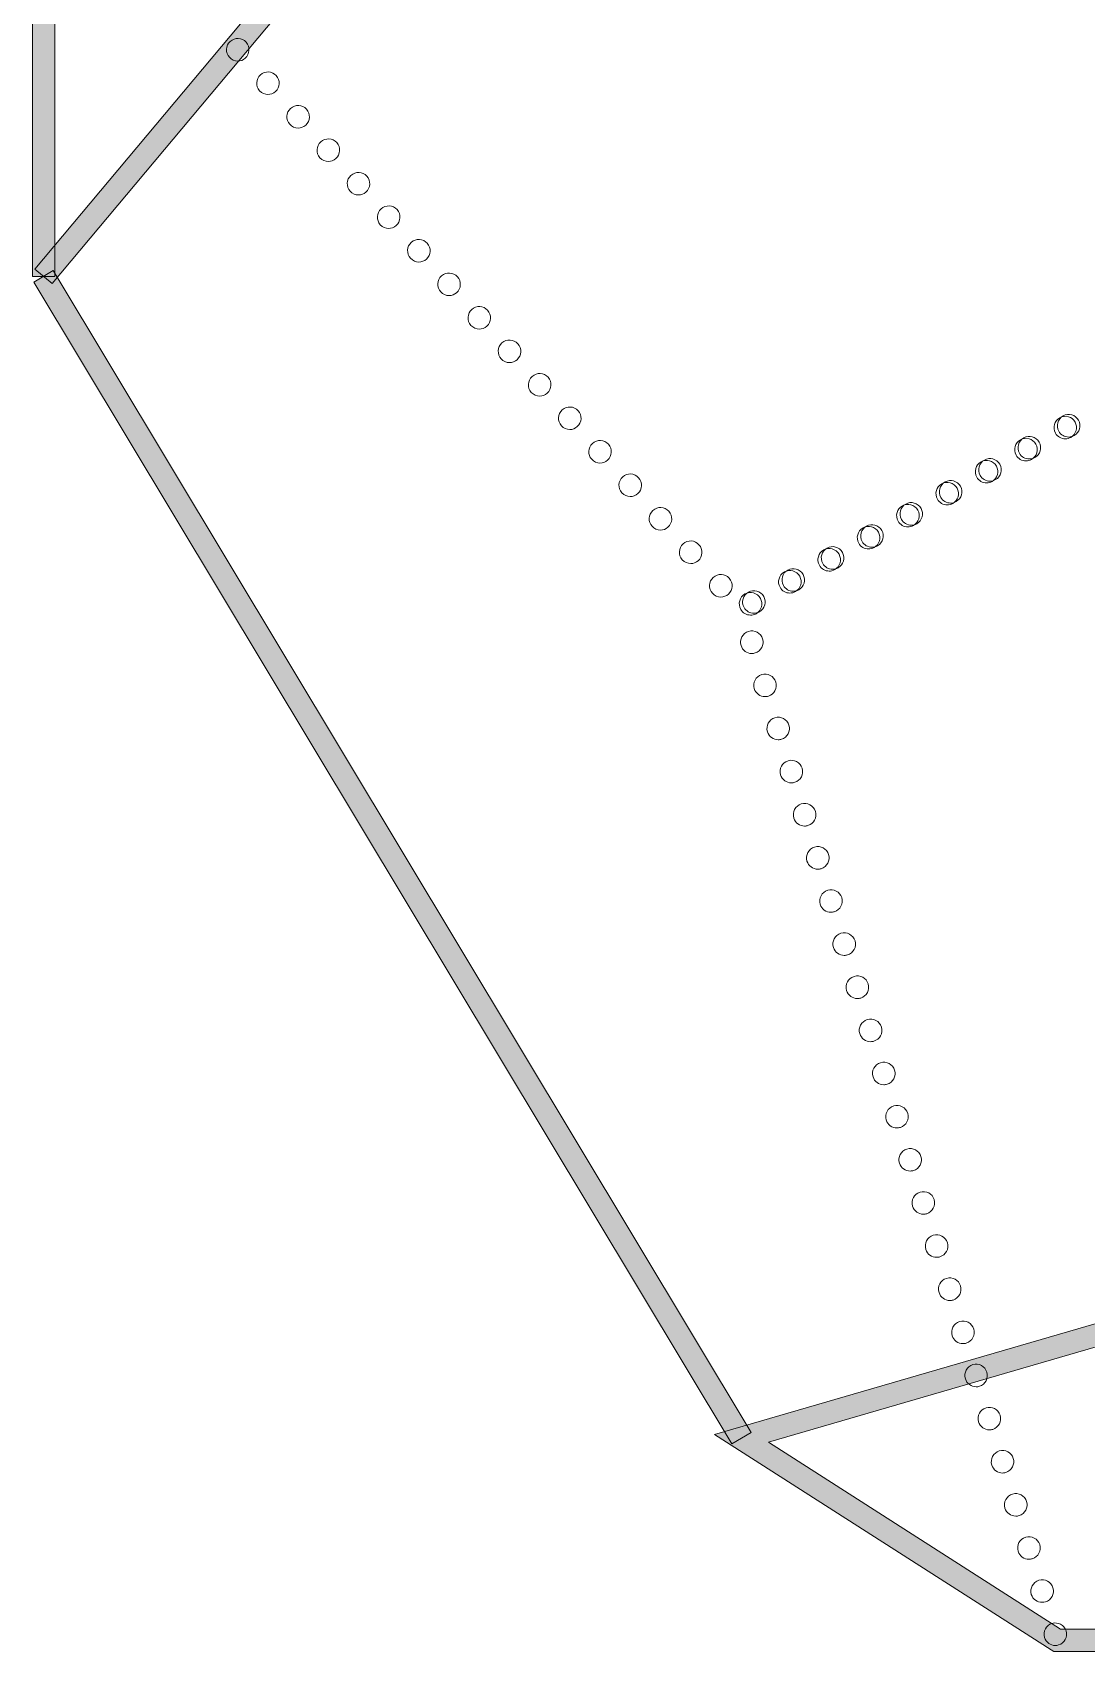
# Model space of a CAD drawing. Header units: inches. Extents: x 5.7 to 95, y 33.3 to 116.3.
# Drawn here: x 5.74 to 33.24, y 33.35 to 75.57 of the extents above; entities that cross this region are included whole.
import ezdxf

# ---------------------------------------------------------------- set-up
doc = ezdxf.new("R2010")
doc.units = ezdxf.units.IN
doc.header["$MEASUREMENT"] = 0
doc.layers.add('Layer 1', color=7, linetype='Continuous')

# ---------------------------------------------------------------- blocks, each defined once
blk = doc.blocks.new('block 4')
at = {"layer": 'Layer 1', "lineweight": 0}
for points in [[(10.883, 74.916), (10.774, 75.037), (10.783, 75.222), (10.903, 75.331), (10.903, 75.331), (10.903, 75.331), (10.903, 75.331), (11.024, 75.44), (11.209, 75.431), (11.32, 75.31), (11.32, 75.31), (11.32, 75.31), (11.32, 75.31), (11.426, 75.189), (11.417, 75.004), (11.296, 74.895), (11.296, 74.895), (11.296, 74.895), (11.296, 74.895), (11.24, 74.842), (11.17, 74.819), (11.099, 74.819), (11.099, 74.819), (11.099, 74.819), (11.099, 74.819), (11.021, 74.819), (10.941, 74.851), (10.883, 74.916)], [(11.671, 74.043), (11.562, 74.164), (11.571, 74.349), (11.692, 74.458), (11.692, 74.458), (11.692, 74.458), (11.692, 74.458), (11.812, 74.567), (11.997, 74.558), (12.106, 74.438), (12.106, 74.438), (12.106, 74.438), (12.106, 74.438), (12.215, 74.317), (12.206, 74.132), (12.086, 74.023), (12.086, 74.023), (12.086, 74.023), (12.086, 74.023), (12.03, 73.97), (11.959, 73.947), (11.889, 73.947), (11.889, 73.947), (11.889, 73.947), (11.889, 73.947), (11.809, 73.946), (11.726, 73.978), (11.671, 74.043)], [(12.458, 73.17), (12.349, 73.291), (12.358, 73.476), (12.479, 73.585), (12.479, 73.585), (12.479, 73.585), (12.479, 73.585), (12.6, 73.694), (12.785, 73.685), (12.894, 73.564), (12.894, 73.564), (12.894, 73.564), (12.894, 73.564), (13.003, 73.444), (12.994, 73.255), (12.873, 73.15), (12.873, 73.15), (12.873, 73.15), (12.873, 73.15), (12.817, 73.097), (12.747, 73.073), (12.676, 73.073), (12.676, 73.073), (12.676, 73.073), (12.676, 73.073), (12.597, 73.073), (12.514, 73.105), (12.458, 73.17)], [(13.243, 72.297), (13.134, 72.418), (13.146, 72.603), (13.267, 72.712), (13.267, 72.712), (13.267, 72.712), (13.267, 72.712), (13.388, 72.821), (13.573, 72.812), (13.682, 72.691), (13.682, 72.691), (13.682, 72.691), (13.682, 72.691), (13.791, 72.57), (13.782, 72.382), (13.661, 72.276), (13.661, 72.276), (13.661, 72.276), (13.661, 72.276), (13.602, 72.223), (13.535, 72.2), (13.464, 72.2), (13.464, 72.2), (13.464, 72.2), (13.464, 72.2), (13.382, 72.2), (13.302, 72.232), (13.243, 72.297)], [(14.032, 71.424), (13.923, 71.544), (13.935, 71.73), (14.052, 71.838), (14.052, 71.838), (14.052, 71.838), (14.052, 71.838), (14.175, 71.947), (14.361, 71.938), (14.469, 71.818), (14.469, 71.818), (14.469, 71.818), (14.469, 71.818), (14.578, 71.697), (14.566, 71.509), (14.445, 71.401), (14.445, 71.401), (14.445, 71.401), (14.445, 71.401), (14.389, 71.351), (14.319, 71.327), (14.251, 71.327), (14.251, 71.327), (14.251, 71.327), (14.251, 71.327), (14.17, 71.326), (14.09, 71.359), (14.032, 71.424)], [(14.819, 70.55), (14.71, 70.671), (14.722, 70.856), (14.84, 70.965), (14.84, 70.965), (14.84, 70.965), (14.84, 70.965), (14.96, 71.074), (15.149, 71.065), (15.257, 70.945), (15.257, 70.945), (15.257, 70.945), (15.257, 70.945), (15.366, 70.824), (15.354, 70.636), (15.233, 70.527), (15.233, 70.527), (15.233, 70.527), (15.233, 70.527), (15.177, 70.477), (15.106, 70.453), (15.036, 70.453), (15.036, 70.453), (15.036, 70.453), (15.036, 70.453), (14.958, 70.453), (14.878, 70.486), (14.819, 70.55)], [(15.607, 69.677), (15.498, 69.798), (15.507, 69.983), (15.628, 70.092), (15.628, 70.092), (15.628, 70.092), (15.628, 70.092), (15.749, 70.201), (15.937, 70.189), (16.043, 70.068), (16.043, 70.068), (16.043, 70.068), (16.043, 70.068), (16.155, 69.947), (16.143, 69.762), (16.022, 69.653), (16.022, 69.653), (16.022, 69.653), (16.022, 69.653), (15.966, 69.603), (15.896, 69.579), (15.825, 69.579), (15.825, 69.579), (15.825, 69.579), (15.825, 69.579), (15.745, 69.58), (15.666, 69.612), (15.607, 69.677)], [(16.395, 68.801), (16.286, 68.921), (16.295, 69.11), (16.415, 69.218), (16.415, 69.218), (16.415, 69.218), (16.415, 69.218), (16.536, 69.327), (16.721, 69.315), (16.83, 69.194), (16.83, 69.194), (16.83, 69.194), (16.83, 69.194), (16.939, 69.073), (16.93, 68.888), (16.809, 68.779), (16.809, 68.779), (16.809, 68.779), (16.809, 68.779), (16.753, 68.729), (16.683, 68.703), (16.612, 68.703), (16.612, 68.703), (16.612, 68.703), (16.612, 68.703), (16.534, 68.704), (16.454, 68.739), (16.395, 68.801)], [(17.183, 67.928), (17.074, 68.049), (17.083, 68.237), (17.204, 68.345), (17.204, 68.345), (17.204, 68.345), (17.204, 68.345), (17.324, 68.451), (17.509, 68.442), (17.618, 68.321), (17.618, 68.321), (17.618, 68.321), (17.618, 68.321), (17.727, 68.201), (17.718, 68.015), (17.598, 67.907), (17.598, 67.907), (17.598, 67.907), (17.598, 67.907), (17.542, 67.857), (17.471, 67.83), (17.401, 67.83), (17.401, 67.83), (17.401, 67.83), (17.401, 67.83), (17.321, 67.831), (17.239, 67.863), (17.183, 67.928)], [(17.971, 67.054), (17.862, 67.175), (17.871, 67.36), (17.992, 67.469), (17.992, 67.469), (17.992, 67.469), (17.992, 67.469), (18.113, 67.578), (18.298, 67.569), (18.407, 67.448), (18.407, 67.448), (18.407, 67.448), (18.407, 67.448), (18.516, 67.327), (18.507, 67.142), (18.386, 67.033), (18.386, 67.033), (18.386, 67.033), (18.386, 67.033), (18.33, 66.983), (18.26, 66.957), (18.189, 66.957), (18.189, 66.957), (18.189, 66.957), (18.189, 66.957), (18.106, 66.957), (18.027, 66.99), (17.971, 67.054)], [(18.756, 66.181), (18.647, 66.302), (18.659, 66.487), (18.78, 66.596), (18.78, 66.596), (18.78, 66.596), (18.78, 66.596), (18.901, 66.705), (19.086, 66.696), (19.195, 66.575), (19.195, 66.575), (19.195, 66.575), (19.195, 66.575), (19.304, 66.454), (19.292, 66.269), (19.171, 66.16), (19.171, 66.16), (19.171, 66.16), (19.171, 66.16), (19.115, 66.11), (19.045, 66.084), (18.977, 66.084), (18.977, 66.084), (18.977, 66.084), (18.977, 66.084), (18.895, 66.084), (18.815, 66.116), (18.756, 66.181)], [(19.544, 65.308), (19.435, 65.429), (19.444, 65.614), (19.564, 65.723), (19.564, 65.723), (19.564, 65.723), (19.564, 65.723), (19.685, 65.832), (19.873, 65.823), (19.981, 65.703), (19.981, 65.703), (19.981, 65.703), (19.981, 65.703), (20.09, 65.582), (20.078, 65.397), (19.957, 65.288), (19.957, 65.288), (19.957, 65.288), (19.957, 65.288), (19.901, 65.238), (19.831, 65.212), (19.76, 65.212), (19.76, 65.212), (19.76, 65.212), (19.76, 65.212), (19.682, 65.211), (19.603, 65.243), (19.544, 65.308)], [(32.516, 65.167), (32.437, 65.308), (32.487, 65.487), (32.628, 65.567), (32.628, 65.567), (32.628, 65.567), (32.628, 65.567), (32.772, 65.646), (32.948, 65.596), (33.031, 65.455), (33.031, 65.455), (33.031, 65.455), (33.031, 65.455), (33.108, 65.311), (33.058, 65.135), (32.916, 65.055), (32.916, 65.055), (32.916, 65.055), (32.916, 65.055), (32.869, 65.029), (32.822, 65.017), (32.772, 65.017), (32.772, 65.017), (32.772, 65.017), (32.772, 65.017), (32.669, 65.017), (32.569, 65.07), (32.516, 65.167)], [(31.49, 64.594), (31.41, 64.735), (31.46, 64.914), (31.602, 64.994), (31.602, 64.994), (31.602, 64.994), (31.602, 64.994), (31.743, 65.073), (31.922, 65.023), (32.002, 64.882), (32.002, 64.882), (32.002, 64.882), (32.002, 64.882), (32.082, 64.738), (32.032, 64.558), (31.89, 64.479), (31.89, 64.479), (31.89, 64.479), (31.89, 64.479), (31.843, 64.455), (31.796, 64.441), (31.746, 64.444), (31.746, 64.444), (31.746, 64.444), (31.746, 64.444), (31.643, 64.444), (31.543, 64.496), (31.49, 64.594)], [(20.332, 64.435), (20.223, 64.556), (20.232, 64.741), (20.353, 64.85), (20.353, 64.85), (20.353, 64.85), (20.353, 64.85), (20.473, 64.959), (20.662, 64.95), (20.77, 64.829), (20.77, 64.829), (20.77, 64.829), (20.77, 64.829), (20.876, 64.708), (20.867, 64.523), (20.746, 64.414), (20.746, 64.414), (20.746, 64.414), (20.746, 64.414), (20.69, 64.361), (20.619, 64.338), (20.549, 64.338), (20.549, 64.338), (20.549, 64.338), (20.549, 64.338), (20.47, 64.338), (20.391, 64.37), (20.332, 64.435)], [(30.464, 64.017), (30.384, 64.158), (30.435, 64.337), (30.576, 64.417), (30.576, 64.417), (30.576, 64.417), (30.576, 64.417), (30.717, 64.496), (30.896, 64.446), (30.976, 64.305), (30.976, 64.305), (30.976, 64.305), (30.976, 64.305), (31.055, 64.164), (31.005, 63.984), (30.864, 63.905), (30.864, 63.905), (30.864, 63.905), (30.864, 63.905), (30.817, 63.879), (30.77, 63.867), (30.72, 63.867), (30.72, 63.867), (30.72, 63.867), (30.72, 63.867), (30.617, 63.867), (30.517, 63.923), (30.464, 64.017)], [(21.12, 63.562), (21.011, 63.683), (21.02, 63.868), (21.141, 63.977), (21.141, 63.977), (21.141, 63.977), (21.141, 63.977), (21.262, 64.086), (21.447, 64.077), (21.556, 63.956), (21.556, 63.956), (21.556, 63.956), (21.556, 63.956), (21.665, 63.835), (21.656, 63.65), (21.535, 63.541), (21.535, 63.541), (21.535, 63.541), (21.535, 63.541), (21.479, 63.488), (21.409, 63.465), (21.338, 63.465), (21.338, 63.465), (21.338, 63.465), (21.338, 63.465), (21.258, 63.465), (21.179, 63.497), (21.12, 63.562)], [(29.438, 63.444), (29.359, 63.585), (29.409, 63.764), (29.55, 63.844), (29.55, 63.844), (29.55, 63.844), (29.55, 63.844), (29.691, 63.923), (29.87, 63.873), (29.95, 63.732), (29.95, 63.732), (29.95, 63.732), (29.95, 63.732), (30.029, 63.588), (29.979, 63.412), (29.838, 63.332), (29.838, 63.332), (29.838, 63.332), (29.838, 63.332), (29.791, 63.306), (29.744, 63.294), (29.694, 63.294), (29.694, 63.294), (29.694, 63.294), (29.694, 63.294), (29.591, 63.294), (29.49, 63.347), (29.438, 63.444)], [(28.411, 62.87), (28.332, 63.011), (28.382, 63.191), (28.523, 63.27), (28.523, 63.27), (28.523, 63.27), (28.523, 63.27), (28.664, 63.35), (28.843, 63.296), (28.923, 63.155), (28.923, 63.155), (28.923, 63.155), (28.923, 63.155), (29.003, 63.014), (28.953, 62.835), (28.811, 62.755), (28.811, 62.755), (28.811, 62.755), (28.811, 62.755), (28.764, 62.731), (28.714, 62.717), (28.667, 62.717), (28.667, 62.717), (28.667, 62.717), (28.667, 62.717), (28.564, 62.718), (28.465, 62.774), (28.411, 62.87)], [(21.908, 62.688), (21.799, 62.808), (21.808, 62.994), (21.928, 63.102), (21.928, 63.102), (21.928, 63.102), (21.928, 63.102), (22.049, 63.211), (22.234, 63.202), (22.343, 63.082), (22.343, 63.082), (22.343, 63.082), (22.343, 63.082), (22.452, 62.961), (22.443, 62.776), (22.322, 62.665), (22.322, 62.665), (22.322, 62.665), (22.322, 62.665), (22.266, 62.615), (22.196, 62.591), (22.125, 62.591), (22.125, 62.591), (22.125, 62.591), (22.125, 62.591), (22.046, 62.591), (21.964, 62.624), (21.908, 62.688)], [(27.386, 62.294), (27.306, 62.435), (27.356, 62.615), (27.498, 62.694), (27.498, 62.694), (27.498, 62.694), (27.498, 62.694), (27.639, 62.774), (27.818, 62.723), (27.898, 62.582), (27.898, 62.582), (27.898, 62.582), (27.898, 62.582), (27.978, 62.441), (27.928, 62.262), (27.786, 62.182), (27.786, 62.182), (27.786, 62.182), (27.786, 62.182), (27.739, 62.156), (27.689, 62.144), (27.642, 62.144), (27.642, 62.144), (27.642, 62.144), (27.642, 62.144), (27.538, 62.144), (27.438, 62.2), (27.386, 62.294)], [(22.696, 61.815), (22.584, 61.936), (22.596, 62.121), (22.717, 62.23), (22.717, 62.23), (22.717, 62.23), (22.717, 62.23), (22.837, 62.339), (23.022, 62.33), (23.131, 62.209), (23.131, 62.209), (23.131, 62.209), (23.131, 62.209), (23.24, 62.089), (23.231, 61.9), (23.111, 61.792), (23.111, 61.792), (23.111, 61.792), (23.111, 61.792), (23.055, 61.742), (22.984, 61.718), (22.914, 61.718), (22.914, 61.718), (22.914, 61.718), (22.914, 61.718), (22.834, 61.718), (22.752, 61.75), (22.696, 61.815)], [(26.359, 61.721), (26.279, 61.862), (26.329, 62.041), (26.471, 62.121), (26.471, 62.121), (26.471, 62.121), (26.471, 62.121), (26.612, 62.201), (26.791, 62.151), (26.871, 62.009), (26.871, 62.009), (26.871, 62.009), (26.871, 62.009), (26.95, 61.865), (26.9, 61.686), (26.759, 61.606), (26.759, 61.606), (26.759, 61.606), (26.759, 61.606), (26.712, 61.582), (26.665, 61.571), (26.615, 61.571), (26.615, 61.571), (26.615, 61.571), (26.615, 61.571), (26.512, 61.571), (26.412, 61.624), (26.359, 61.721)], [(23.481, 60.942), (23.372, 61.063), (23.384, 61.248), (23.505, 61.357), (23.505, 61.357), (23.505, 61.357), (23.505, 61.357), (23.626, 61.466), (23.811, 61.457), (23.92, 61.336), (23.92, 61.336), (23.92, 61.336), (23.92, 61.336), (24.029, 61.213), (24.02, 61.027), (23.899, 60.919), (23.899, 60.919), (23.899, 60.919), (23.899, 60.919), (23.843, 60.869), (23.773, 60.845), (23.702, 60.845), (23.702, 60.845), (23.702, 60.845), (23.702, 60.845), (23.619, 60.845), (23.54, 60.877), (23.481, 60.942)], [(25.333, 61.148), (25.254, 61.289), (25.304, 61.468), (25.445, 61.548), (25.445, 61.548), (25.445, 61.548), (25.445, 61.548), (25.586, 61.628), (25.765, 61.575), (25.845, 61.433), (25.845, 61.433), (25.845, 61.433), (25.845, 61.433), (25.924, 61.292), (25.874, 61.113), (25.733, 61.033), (25.733, 61.033), (25.733, 61.033), (25.733, 61.033), (25.686, 61.01), (25.636, 60.995), (25.589, 60.995), (25.589, 60.995), (25.589, 60.995), (25.589, 60.995), (25.486, 60.995), (25.386, 61.051), (25.333, 61.148)], [(24.307, 60.572), (24.225, 60.713), (24.278, 60.892), (24.419, 60.972), (24.419, 60.972), (24.419, 60.972), (24.419, 60.972), (24.56, 61.052), (24.74, 61.002), (24.819, 60.86), (24.819, 60.86), (24.819, 60.86), (24.819, 60.86), (24.899, 60.719), (24.849, 60.54), (24.707, 60.46), (24.707, 60.46), (24.707, 60.46), (24.707, 60.46), (24.66, 60.434), (24.61, 60.422), (24.563, 60.422), (24.563, 60.422), (24.563, 60.422), (24.563, 60.422), (24.46, 60.422), (24.36, 60.474), (24.307, 60.572)]]:
    blk.add_open_spline(points, degree=3, knots=[0, 0, 0, 0, 1, 1, 1, 2, 2, 2, 3, 3, 3, 4, 4, 4, 5, 5, 5, 6, 6, 6, 7, 7, 7, 8, 8, 8, 9, 9, 9, 9], dxfattribs=at)
blk = doc.blocks.new('block 7')
at = {"layer": 'Layer 1', "lineweight": 0}
for points in [[(32.428, 65.12), (32.349, 65.261), (32.399, 65.44), (32.54, 65.52), (32.54, 65.52), (32.54, 65.52), (32.54, 65.52), (32.684, 65.599), (32.864, 65.549), (32.94, 65.408), (32.94, 65.408), (32.94, 65.408), (32.94, 65.408), (33.019, 65.264), (32.969, 65.087), (32.828, 65.008), (32.828, 65.008), (32.828, 65.008), (32.828, 65.008), (32.784, 64.982), (32.734, 64.97), (32.684, 64.97), (32.684, 64.97), (32.684, 64.97), (32.684, 64.97), (32.581, 64.97), (32.481, 65.023), (32.428, 65.12)], [(31.402, 64.546), (31.323, 64.687), (31.373, 64.866), (31.514, 64.946), (31.514, 64.946), (31.514, 64.946), (31.514, 64.946), (31.658, 65.025), (31.837, 64.975), (31.917, 64.831), (31.917, 64.831), (31.917, 64.831), (31.917, 64.831), (31.994, 64.69), (31.944, 64.51), (31.802, 64.431), (31.802, 64.431), (31.802, 64.431), (31.802, 64.431), (31.758, 64.407), (31.708, 64.393), (31.658, 64.393), (31.658, 64.393), (31.658, 64.393), (31.658, 64.393), (31.555, 64.394), (31.455, 64.449), (31.402, 64.546)], [(30.376, 63.97), (30.296, 64.111), (30.346, 64.294), (30.488, 64.37), (30.488, 64.37), (30.488, 64.37), (30.488, 64.37), (30.632, 64.449), (30.808, 64.399), (30.888, 64.258), (30.888, 64.258), (30.888, 64.258), (30.888, 64.258), (30.968, 64.117), (30.918, 63.938), (30.776, 63.858), (30.776, 63.858), (30.776, 63.858), (30.776, 63.858), (30.732, 63.832), (30.682, 63.82), (30.632, 63.82), (30.632, 63.82), (30.632, 63.82), (30.632, 63.82), (30.528, 63.82), (30.428, 63.873), (30.376, 63.97)], [(29.349, 63.397), (29.269, 63.538), (29.32, 63.718), (29.461, 63.797), (29.461, 63.797), (29.461, 63.797), (29.461, 63.797), (29.605, 63.877), (29.784, 63.823), (29.861, 63.682), (29.861, 63.682), (29.861, 63.682), (29.861, 63.682), (29.94, 63.541), (29.89, 63.362), (29.749, 63.282), (29.749, 63.282), (29.749, 63.282), (29.749, 63.282), (29.702, 63.258), (29.655, 63.247), (29.605, 63.247), (29.605, 63.247), (29.605, 63.247), (29.605, 63.247), (29.502, 63.247), (29.402, 63.3), (29.349, 63.397)], [(28.323, 62.821), (28.244, 62.965), (28.294, 63.142), (28.435, 63.221), (28.435, 63.221), (28.435, 63.221), (28.435, 63.221), (28.576, 63.301), (28.755, 63.25), (28.838, 63.109), (28.838, 63.109), (28.838, 63.109), (28.838, 63.109), (28.914, 62.968), (28.864, 62.789), (28.723, 62.709), (28.723, 62.709), (28.723, 62.709), (28.723, 62.709), (28.679, 62.683), (28.629, 62.671), (28.579, 62.671), (28.579, 62.671), (28.579, 62.671), (28.579, 62.671), (28.476, 62.671), (28.376, 62.727), (28.323, 62.821)], [(27.297, 62.247), (27.218, 62.388), (27.268, 62.567), (27.409, 62.647), (27.409, 62.647), (27.409, 62.647), (27.409, 62.647), (27.553, 62.727), (27.729, 62.677), (27.809, 62.535), (27.809, 62.535), (27.809, 62.535), (27.809, 62.535), (27.889, 62.391), (27.839, 62.212), (27.697, 62.135), (27.697, 62.135), (27.697, 62.135), (27.697, 62.135), (27.65, 62.109), (27.603, 62.097), (27.553, 62.097), (27.553, 62.097), (27.553, 62.097), (27.553, 62.097), (27.45, 62.097), (27.35, 62.15), (27.297, 62.247)], [(26.271, 61.674), (26.191, 61.815), (26.241, 61.994), (26.383, 62.074), (26.383, 62.074), (26.383, 62.074), (26.383, 62.074), (26.524, 62.154), (26.706, 62.101), (26.783, 61.959), (26.783, 61.959), (26.783, 61.959), (26.783, 61.959), (26.863, 61.818), (26.813, 61.639), (26.671, 61.559), (26.671, 61.559), (26.671, 61.559), (26.671, 61.559), (26.624, 61.533), (26.577, 61.521), (26.527, 61.521), (26.527, 61.521), (26.527, 61.521), (26.527, 61.521), (26.424, 61.521), (26.324, 61.577), (26.271, 61.674)], [(25.245, 61.098), (25.165, 61.239), (25.216, 61.418), (25.357, 61.498), (25.357, 61.498), (25.357, 61.498), (25.357, 61.498), (25.501, 61.578), (25.677, 61.528), (25.757, 61.386), (25.757, 61.386), (25.757, 61.386), (25.757, 61.386), (25.836, 61.245), (25.786, 61.066), (25.645, 60.986), (25.645, 60.986), (25.645, 60.986), (25.645, 60.986), (25.601, 60.959), (25.551, 60.948), (25.501, 60.948), (25.501, 60.948), (25.501, 60.948), (25.501, 60.948), (25.398, 60.948), (25.298, 61.001), (25.245, 61.098)], [(24.219, 60.524), (24.14, 60.665), (24.19, 60.844), (24.331, 60.924), (24.331, 60.924), (24.331, 60.924), (24.331, 60.924), (24.472, 61.003), (24.651, 60.953), (24.731, 60.809), (24.731, 60.809), (24.731, 60.809), (24.731, 60.809), (24.81, 60.668), (24.76, 60.489), (24.619, 60.409), (24.619, 60.409), (24.619, 60.409), (24.619, 60.409), (24.572, 60.385), (24.525, 60.374), (24.475, 60.374), (24.475, 60.374), (24.475, 60.374), (24.475, 60.374), (24.372, 60.375), (24.272, 60.427), (24.219, 60.524)], [(24.228, 59.581), (24.181, 59.737), (24.266, 59.901), (24.422, 59.949), (24.422, 59.949), (24.422, 59.949), (24.422, 59.949), (24.578, 59.996), (24.742, 59.911), (24.79, 59.755), (24.79, 59.755), (24.79, 59.755), (24.79, 59.755), (24.837, 59.599), (24.749, 59.435), (24.593, 59.387), (24.593, 59.387), (24.593, 59.387), (24.593, 59.387), (24.566, 59.378), (24.537, 59.372), (24.508, 59.372), (24.508, 59.372), (24.508, 59.372), (24.508, 59.372), (24.381, 59.372), (24.266, 59.454), (24.228, 59.581)], [(24.572, 58.457), (24.525, 58.61), (24.61, 58.775), (24.766, 58.825), (24.766, 58.825), (24.766, 58.825), (24.766, 58.825), (24.922, 58.872), (25.086, 58.784), (25.134, 58.628), (25.134, 58.628), (25.134, 58.628), (25.134, 58.628), (25.181, 58.472), (25.096, 58.308), (24.94, 58.26), (24.94, 58.26), (24.94, 58.26), (24.94, 58.26), (24.911, 58.251), (24.881, 58.248), (24.852, 58.248), (24.852, 58.248), (24.852, 58.248), (24.852, 58.248), (24.728, 58.249), (24.61, 58.331), (24.572, 58.457)], [(24.916, 57.331), (24.869, 57.487), (24.957, 57.651), (25.11, 57.699), (25.11, 57.699), (25.11, 57.699), (25.11, 57.699), (25.266, 57.746), (25.43, 57.661), (25.478, 57.505), (25.478, 57.505), (25.478, 57.505), (25.478, 57.505), (25.525, 57.349), (25.44, 57.185), (25.284, 57.137), (25.284, 57.137), (25.284, 57.137), (25.284, 57.137), (25.255, 57.128), (25.225, 57.122), (25.196, 57.122), (25.196, 57.122), (25.196, 57.122), (25.196, 57.122), (25.072, 57.123), (24.954, 57.205), (24.916, 57.331)], [(25.26, 56.208), (25.213, 56.364), (25.301, 56.526), (25.454, 56.576), (25.454, 56.576), (25.454, 56.576), (25.454, 56.576), (25.61, 56.623), (25.774, 56.535), (25.822, 56.379), (25.822, 56.379), (25.822, 56.379), (25.822, 56.379), (25.869, 56.223), (25.784, 56.061), (25.628, 56.014), (25.628, 56.014), (25.628, 56.014), (25.628, 56.014), (25.598, 56.003), (25.568, 56), (25.539, 56), (25.539, 56), (25.539, 56), (25.539, 56), (25.416, 56), (25.298, 56.082), (25.26, 56.208)], [(25.604, 55.082), (25.557, 55.238), (25.645, 55.402), (25.798, 55.45), (25.798, 55.45), (25.798, 55.45), (25.798, 55.45), (25.954, 55.497), (26.118, 55.412), (26.166, 55.256), (26.166, 55.256), (26.166, 55.256), (26.166, 55.256), (26.216, 55.1), (26.128, 54.936), (25.972, 54.888), (25.972, 54.888), (25.972, 54.888), (25.972, 54.888), (25.943, 54.879), (25.913, 54.873), (25.887, 54.873), (25.887, 54.873), (25.887, 54.873), (25.887, 54.873), (25.76, 54.874), (25.642, 54.956), (25.604, 55.082)], [(25.948, 53.959), (25.901, 54.115), (25.989, 54.279), (26.145, 54.327), (26.145, 54.327), (26.145, 54.327), (26.145, 54.327), (26.301, 54.374), (26.463, 54.286), (26.51, 54.13), (26.51, 54.13), (26.51, 54.13), (26.51, 54.13), (26.56, 53.977), (26.472, 53.812), (26.316, 53.762), (26.316, 53.762), (26.316, 53.762), (26.316, 53.762), (26.287, 53.753), (26.257, 53.75), (26.231, 53.75), (26.231, 53.75), (26.231, 53.75), (26.231, 53.75), (26.104, 53.75), (25.986, 53.833), (25.948, 53.959)], [(26.292, 52.833), (26.245, 52.989), (26.333, 53.153), (26.489, 53.201), (26.489, 53.201), (26.489, 53.201), (26.489, 53.201), (26.645, 53.248), (26.807, 53.163), (26.854, 53.007), (26.854, 53.007), (26.854, 53.007), (26.854, 53.007), (26.904, 52.851), (26.816, 52.687), (26.66, 52.639), (26.66, 52.639), (26.66, 52.639), (26.66, 52.639), (26.631, 52.63), (26.604, 52.627), (26.575, 52.627), (26.575, 52.627), (26.575, 52.627), (26.575, 52.627), (26.448, 52.627), (26.33, 52.707), (26.292, 52.833)], [(26.636, 51.71), (26.589, 51.866), (26.677, 52.031), (26.833, 52.078), (26.833, 52.078), (26.833, 52.078), (26.833, 52.078), (26.989, 52.125), (27.15, 52.037), (27.201, 51.881), (27.201, 51.881), (27.201, 51.881), (27.201, 51.881), (27.248, 51.725), (27.16, 51.563), (27.004, 51.513), (27.004, 51.513), (27.004, 51.513), (27.004, 51.513), (26.975, 51.504), (26.948, 51.501), (26.919, 51.501), (26.919, 51.501), (26.919, 51.501), (26.919, 51.501), (26.792, 51.501), (26.677, 51.583), (26.636, 51.71)], [(26.98, 50.584), (26.933, 50.74), (27.021, 50.904), (27.177, 50.952), (27.177, 50.952), (27.177, 50.952), (27.177, 50.952), (27.333, 51.002), (27.495, 50.914), (27.545, 50.758), (27.545, 50.758), (27.545, 50.758), (27.545, 50.758), (27.592, 50.602), (27.504, 50.438), (27.348, 50.39), (27.348, 50.39), (27.348, 50.39), (27.348, 50.39), (27.321, 50.381), (27.292, 50.378), (27.263, 50.378), (27.263, 50.378), (27.263, 50.378), (27.263, 50.378), (27.135, 50.378), (27.021, 50.457), (26.98, 50.584)], [(27.324, 49.461), (27.277, 49.617), (27.365, 49.779), (27.521, 49.829), (27.521, 49.829), (27.521, 49.829), (27.521, 49.829), (27.677, 49.876), (27.839, 49.788), (27.889, 49.632), (27.889, 49.632), (27.889, 49.632), (27.889, 49.632), (27.936, 49.476), (27.848, 49.312), (27.692, 49.264), (27.692, 49.264), (27.692, 49.264), (27.692, 49.264), (27.665, 49.255), (27.636, 49.252), (27.607, 49.252), (27.607, 49.252), (27.607, 49.252), (27.607, 49.252), (27.479, 49.252), (27.365, 49.334), (27.324, 49.461)], [(27.671, 48.335), (27.621, 48.491), (27.709, 48.655), (27.865, 48.703), (27.865, 48.703), (27.865, 48.703), (27.865, 48.703), (28.021, 48.75), (28.185, 48.665), (28.233, 48.509), (28.233, 48.509), (28.233, 48.509), (28.233, 48.509), (28.28, 48.353), (28.192, 48.189), (28.036, 48.141), (28.036, 48.141), (28.036, 48.141), (28.036, 48.141), (28.01, 48.132), (27.98, 48.129), (27.951, 48.129), (27.951, 48.129), (27.951, 48.129), (27.951, 48.129), (27.823, 48.129), (27.709, 48.208), (27.671, 48.335)], [(28.015, 47.211), (27.965, 47.367), (28.053, 47.529), (28.209, 47.579), (28.209, 47.579), (28.209, 47.579), (28.209, 47.579), (28.365, 47.626), (28.529, 47.538), (28.577, 47.382), (28.577, 47.382), (28.577, 47.382), (28.577, 47.382), (28.624, 47.226), (28.536, 47.064), (28.383, 47.017), (28.383, 47.017), (28.383, 47.017), (28.383, 47.017), (28.354, 47.008), (28.324, 47.002), (28.295, 47.002), (28.295, 47.002), (28.295, 47.002), (28.295, 47.002), (28.167, 47.003), (28.053, 47.085), (28.015, 47.211)], [(28.359, 46.085), (28.309, 46.241), (28.397, 46.405), (28.553, 46.453), (28.553, 46.453), (28.553, 46.453), (28.553, 46.453), (28.709, 46.5), (28.873, 46.415), (28.921, 46.259), (28.921, 46.259), (28.921, 46.259), (28.921, 46.259), (28.968, 46.103), (28.88, 45.939), (28.727, 45.891), (28.727, 45.891), (28.727, 45.891), (28.727, 45.891), (28.698, 45.882), (28.668, 45.88), (28.639, 45.88), (28.639, 45.88), (28.639, 45.88), (28.639, 45.88), (28.512, 45.88), (28.397, 45.959), (28.359, 46.085)], [(28.703, 44.962), (28.656, 45.118), (28.741, 45.282), (28.897, 45.33), (28.897, 45.33), (28.897, 45.33), (28.897, 45.33), (29.053, 45.377), (29.217, 45.289), (29.265, 45.136), (29.265, 45.136), (29.265, 45.136), (29.265, 45.136), (29.312, 44.98), (29.224, 44.816), (29.071, 44.768), (29.071, 44.768), (29.071, 44.768), (29.071, 44.768), (29.042, 44.759), (29.012, 44.753), (28.983, 44.753), (28.983, 44.753), (28.983, 44.753), (28.983, 44.753), (28.858, 44.754), (28.741, 44.836), (28.703, 44.962)], [(29.047, 43.836), (29, 43.992), (29.085, 44.156), (29.241, 44.204), (29.241, 44.204), (29.241, 44.204), (29.241, 44.204), (29.397, 44.251), (29.561, 44.166), (29.609, 44.01), (29.609, 44.01), (29.609, 44.01), (29.609, 44.01), (29.656, 43.854), (29.568, 43.69), (29.415, 43.642), (29.415, 43.642), (29.415, 43.642), (29.415, 43.642), (29.386, 43.633), (29.356, 43.63), (29.327, 43.63), (29.327, 43.63), (29.327, 43.63), (29.327, 43.63), (29.202, 43.631), (29.085, 43.71), (29.047, 43.836)], [(29.391, 42.713), (29.344, 42.869), (29.429, 43.033), (29.585, 43.081), (29.585, 43.081), (29.585, 43.081), (29.585, 43.081), (29.741, 43.128), (29.905, 43.04), (29.953, 42.884), (29.953, 42.884), (29.953, 42.884), (29.953, 42.884), (30, 42.731), (29.912, 42.566), (29.759, 42.516), (29.759, 42.516), (29.759, 42.516), (29.759, 42.516), (29.73, 42.51), (29.7, 42.504), (29.674, 42.504), (29.674, 42.504), (29.674, 42.504), (29.674, 42.504), (29.546, 42.504), (29.429, 42.587), (29.391, 42.713)], [(29.734, 41.587), (29.687, 41.743), (29.772, 41.907), (29.928, 41.955), (29.928, 41.955), (29.928, 41.955), (29.928, 41.955), (30.084, 42.005), (30.248, 41.917), (30.296, 41.761), (30.296, 41.761), (30.296, 41.761), (30.296, 41.761), (30.343, 41.605), (30.258, 41.441), (30.102, 41.393), (30.102, 41.393), (30.102, 41.393), (30.102, 41.393), (30.073, 41.384), (30.043, 41.381), (30.017, 41.381), (30.017, 41.381), (30.017, 41.381), (30.017, 41.381), (29.89, 41.381), (29.773, 41.461), (29.734, 41.587)], [(30.078, 40.464), (30.031, 40.62), (30.119, 40.785), (30.272, 40.832), (30.272, 40.832), (30.272, 40.832), (30.272, 40.832), (30.428, 40.879), (30.592, 40.791), (30.64, 40.635), (30.64, 40.635), (30.64, 40.635), (30.64, 40.635), (30.687, 40.482), (30.602, 40.317), (30.446, 40.267), (30.446, 40.267), (30.446, 40.267), (30.446, 40.267), (30.417, 40.258), (30.387, 40.255), (30.361, 40.255), (30.361, 40.255), (30.361, 40.255), (30.361, 40.255), (30.234, 40.255), (30.117, 40.338), (30.078, 40.464)], [(30.423, 39.341), (30.376, 39.494), (30.464, 39.659), (30.617, 39.706), (30.617, 39.706), (30.617, 39.706), (30.617, 39.706), (30.773, 39.756), (30.938, 39.668), (30.985, 39.512), (30.985, 39.512), (30.985, 39.512), (30.985, 39.512), (31.035, 39.356), (30.947, 39.194), (30.791, 39.144), (30.791, 39.144), (30.791, 39.144), (30.791, 39.144), (30.761, 39.135), (30.735, 39.132), (30.706, 39.132), (30.706, 39.132), (30.706, 39.132), (30.706, 39.132), (30.578, 39.132), (30.461, 39.211), (30.423, 39.341)], [(30.767, 38.215), (30.72, 38.371), (30.808, 38.535), (30.964, 38.583), (30.964, 38.583), (30.964, 38.583), (30.964, 38.583), (31.117, 38.63), (31.282, 38.545), (31.328, 38.389), (31.328, 38.389), (31.328, 38.389), (31.328, 38.389), (31.378, 38.233), (31.29, 38.069), (31.134, 38.021), (31.134, 38.021), (31.134, 38.021), (31.134, 38.021), (31.104, 38.012), (31.078, 38.006), (31.049, 38.006), (31.049, 38.006), (31.049, 38.006), (31.049, 38.006), (30.922, 38.006), (30.805, 38.089), (30.767, 38.215)], [(31.111, 37.092), (31.064, 37.245), (31.152, 37.41), (31.308, 37.457), (31.308, 37.457), (31.308, 37.457), (31.308, 37.457), (31.464, 37.504), (31.626, 37.419), (31.676, 37.263), (31.676, 37.263), (31.676, 37.263), (31.676, 37.263), (31.723, 37.107), (31.635, 36.943), (31.479, 36.895), (31.479, 36.895), (31.479, 36.895), (31.479, 36.895), (31.449, 36.886), (31.423, 36.883), (31.394, 36.883), (31.394, 36.883), (31.394, 36.883), (31.394, 36.883), (31.266, 36.883), (31.152, 36.962), (31.111, 37.092)], [(31.455, 35.966), (31.408, 36.122), (31.496, 36.286), (31.652, 36.334), (31.652, 36.334), (31.652, 36.334), (31.652, 36.334), (31.808, 36.381), (31.97, 36.293), (32.02, 36.14), (32.02, 36.14), (32.02, 36.14), (32.02, 36.14), (32.067, 35.984), (31.979, 35.82), (31.823, 35.772), (31.823, 35.772), (31.823, 35.772), (31.823, 35.772), (31.793, 35.763), (31.767, 35.757), (31.738, 35.757), (31.738, 35.757), (31.738, 35.757), (31.738, 35.757), (31.611, 35.757), (31.496, 35.839), (31.455, 35.966)], [(31.799, 34.843), (31.752, 34.996), (31.84, 35.16), (31.996, 35.211), (31.996, 35.211), (31.996, 35.211), (31.996, 35.211), (32.152, 35.258), (32.314, 35.17), (32.364, 35.014), (32.364, 35.014), (32.364, 35.014), (32.364, 35.014), (32.411, 34.858), (32.323, 34.694), (32.167, 34.646), (32.167, 34.646), (32.167, 34.646), (32.167, 34.646), (32.137, 34.637), (32.111, 34.635), (32.082, 34.635), (32.082, 34.635), (32.082, 34.635), (32.082, 34.635), (31.955, 34.634), (31.84, 34.713), (31.799, 34.843)], [(32.145, 33.717), (32.095, 33.873), (32.183, 34.037), (32.339, 34.085), (32.339, 34.085), (32.339, 34.085), (32.339, 34.085), (32.495, 34.132), (32.659, 34.044), (32.707, 33.891), (32.707, 33.891), (32.707, 33.891), (32.707, 33.891), (32.754, 33.735), (32.666, 33.571), (32.51, 33.523), (32.51, 33.523), (32.51, 33.523), (32.51, 33.523), (32.484, 33.514), (32.454, 33.508), (32.425, 33.508), (32.425, 33.508), (32.425, 33.508), (32.425, 33.508), (32.298, 33.508), (32.184, 33.59), (32.145, 33.717)]]:
    blk.add_open_spline(points, degree=3, knots=[0, 0, 0, 0, 1, 1, 1, 2, 2, 2, 3, 3, 3, 4, 4, 4, 5, 5, 5, 6, 6, 6, 7, 7, 7, 8, 8, 8, 9, 9, 9, 9], dxfattribs=at)
blk = doc.blocks.new('block 9')
at = {"layer": 'Layer 1', "true_color": 0xffffff}
h = blk.add_hatch(color=7, dxfattribs=at)
h.dxf.hatch_style = 2
h.paths.add_polyline_path([(50.244, 33.35), (32.388, 33.35), (32.316, 33.396), (23.538, 39.013), (49.995, 46.706), (49.995, 75.293), (23.894, 90.801), (31.597, 116.255), (69.023, 116.255), (69.023, 115.667), (32.034, 115.667), (24.59, 91.072), (50.584, 75.628), (50.584, 46.264), (50.372, 46.203), (24.946, 38.81), (32.56, 33.938), (50.244, 33.938)])
at = {"layer": 'Layer 1', "lineweight": 0}
blk.add_lwpolyline([(50.244, 33.35), (32.388, 33.35), (32.316, 33.396), (23.538, 39.013), (49.995, 46.706), (49.995, 75.293), (23.894, 90.801), (31.597, 116.255), (69.023, 116.255), (69.023, 115.667), (32.034, 115.667), (24.59, 91.072), (50.584, 75.628), (50.584, 46.264), (50.372, 46.203), (24.946, 38.81), (32.56, 33.938), (50.244, 33.938), (50.244, 33.35)], dxfattribs=at)
blk = doc.blocks.new('block 10')
at = {"layer": 'Layer 1', "true_color": 0xffffff}
h = blk.add_hatch(color=7, dxfattribs=at)
h.dxf.hatch_style = 2
h.paths.add_polyline_path([(5.786, 69.055), (6.289, 69.357), (24.494, 39.066), (23.99, 38.763)])
at = {"layer": 'Layer 1', "lineweight": 0}
blk.add_lwpolyline([(5.786, 69.055), (6.289, 69.357), (24.494, 39.066), (23.99, 38.763), (5.786, 69.055)], dxfattribs=at)
blk = doc.blocks.new('block 11')
at = {"layer": 'Layer 1', "true_color": 0xffffff}
h = blk.add_hatch(color=7, dxfattribs=at)
h.dxf.hatch_style = 2
h.paths.add_polyline_path([(5.744, 80.729), (6.332, 80.729), (6.332, 69.205), (5.744, 69.205)])
at = {"layer": 'Layer 1', "lineweight": 0}
blk.add_lwpolyline([(5.744, 80.729), (6.332, 80.729), (6.332, 69.205), (5.744, 69.205), (5.744, 80.729)], dxfattribs=at)
blk = doc.blocks.new('block 12')
at = {"layer": 'Layer 1', "true_color": 0xffffff}
h = blk.add_hatch(color=7, dxfattribs=at)
h.dxf.hatch_style = 2
h.paths.add_polyline_path([(5.81, 69.397), (24.022, 91.123), (24.472, 90.745), (6.261, 69.019)])
at = {"layer": 'Layer 1', "lineweight": 0}
blk.add_lwpolyline([(5.81, 69.397), (24.022, 91.123), (24.472, 90.745), (6.261, 69.019), (5.81, 69.397)], dxfattribs=at)
blk = doc.blocks.new('block 2')
at = {"layer": 'Layer 1'}
for name in ['block 9', 'block 4', 'block 12', 'block 11', 'block 7', 'block 10']:
    blk.add_blockref(name, (0, 0), dxfattribs=at)

msp = doc.modelspace()

# ---------------------------------------------------------------- block references
at = {"layer": 'Layer 1'}
msp.add_blockref('block 2', (0, 0), dxfattribs=at)

doc.saveas('drawing.dxf')
